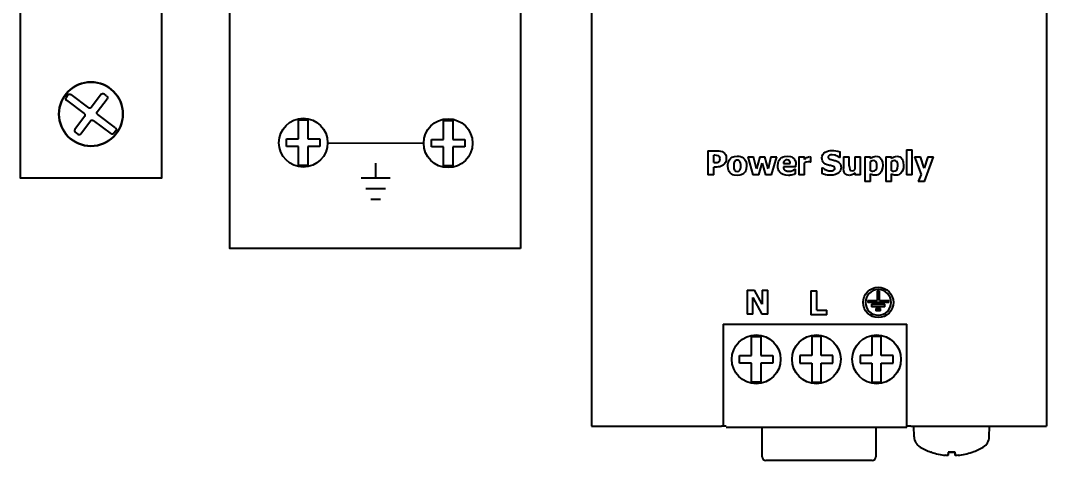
# Model space of a CAD drawing. Header units: inches. Extents: x -38 to 199, y -310 to 64.
# Drawn here: x 82.22 to 87.23, y -63.2 to -61.05 of the extents above; entities that cross this region are included whole.
import ezdxf
from ezdxf.enums import TextEntityAlignment as Align

# ---------------------------------------------------------------- set-up
doc = ezdxf.new("R2010")
doc.units = ezdxf.units.IN
doc.header["$MEASUREMENT"] = 0
doc.layers.add('DETAIL$', color=5, linetype='Continuous')
doc.layers.add('PLC', color=7, linetype='Continuous')
doc.styles.add('FREEHAND', font='freehand.shx', dxfattribs={"oblique": 25})
doc.styles.add('HELVLS', font='arial.ttf')
doc.styles.get("Standard").update_dxf_attribs({"font": 'arial.ttf'})
doc.styles.add('TXT', font='txt')

# ---------------------------------------------------------------- blocks, each defined once
blk = doc.blocks.new('A$C595E315F')
at = {"color": 8}
for p, q in [((-0.5787, -0.36), (-0.5787, 0)), ((-0.5787, 0), (1.0769, 0)), ((1.0769, 0), (1.0769, -0.36)), ((1.0769, -0.36), (-0.5787, -0.36))]:
    blk.add_line(p, q, dxfattribs=at)
for p, q in [((-0.501, -0.36), (-0.501, 0)), ((-0.4233, -0.36), (-0.4233, 0)), ((0.9215, -0.36), (0.9215, 0)), ((0.9992, -0.36), (0.9992, 0))]:
    blk.add_line(p, q)
blk.add_circle((0.2491, -0.1767), 0.0976, dxfattribs=at)
at = {"layer": 'DETAIL$', "color": 8}
for points in [[(0.3377, -0.2178), (0.1943, -0.0959)], [(0.16, -0.1369), (0.3022, -0.2586)]]:
    blk.add_lwpolyline(points, dxfattribs=at)
blk = doc.blocks.new('3')
for p, q in [((75.1383, 49.4089), (75.1383, 50.7683)), ((76.0273, 50.6424), (76.0273, 50.7776)), ((76.9163, 49.4089), (76.9163, 50.7683))]:
    blk.add_line(p, q)
at = {"linetype": 'ByBlock', "lineweight": -2}
for p, q in [((75.6532, 50.2457), (75.6532, 50.3382)), ((75.6532, 50.3382), (75.6994, 50.3382)), ((75.6994, 50.3382), (75.6994, 50.2457)), ((76.3598, 50.2457), (76.3598, 50.3382)), ((76.3598, 50.3382), (76.406, 50.3382)), ((76.406, 50.3382), (76.406, 50.2457)), ((75.5954, 50.2457), (75.6532, 50.2457)), ((75.5954, 50.2088), (75.5954, 50.2457)), ((75.6994, 50.2457), (75.7572, 50.2457)), ((75.7572, 50.2457), (75.7572, 50.2088)), ((76.302, 50.2457), (76.3598, 50.2457)), ((76.302, 50.2088), (76.302, 50.2457)), ((76.406, 50.2457), (76.4638, 50.2457)), ((76.4638, 50.2457), (76.4638, 50.2088)), ((75.6532, 50.2088), (75.5954, 50.2088)), ((75.6532, 50.1163), (75.6532, 50.2088)), ((75.6994, 50.2088), (75.6994, 50.1163)), ((75.7572, 50.2088), (75.6994, 50.2088)), ((76.3598, 50.2088), (76.302, 50.2088)), ((76.3598, 50.1163), (76.3598, 50.2088)), ((76.406, 50.2088), (76.406, 50.1163)), ((76.4638, 50.2088), (76.406, 50.2088)), ((75.6994, 50.1163), (75.6532, 50.1163)), ((76.406, 50.1163), (76.3598, 50.1163)), ((75.6398, 49.9382), (75.6398, 49.8208)), ((75.6398, 49.9382), (75.6693, 49.9382)), ((75.6693, 49.8431), (75.6693, 49.9382)), ((76.3285, 49.9382), (76.3647, 49.9382)), ((76.3285, 49.9382), (76.3285, 49.8208)), ((76.3554, 49.8208), (76.3554, 49.9026)), ((76.3554, 49.9026), (76.4007, 49.8208)), ((76.4022, 49.8709), (76.3647, 49.9382)), ((76.4022, 49.9382), (76.4022, 49.8709)), ((76.4022, 49.9382), (76.4291, 49.9382)), ((76.4291, 49.8208), (76.4291, 49.9382)), ((75.6693, 49.8431), (75.7181, 49.8431)), ((75.7181, 49.8208), (75.7181, 49.8431)), ((75.7181, 49.8208), (75.6398, 49.8208)), ((76.3554, 49.8208), (76.3285, 49.8208)), ((76.4291, 49.8208), (76.4007, 49.8208)), ((75.6532, 47.1158), (75.6532, 47.2083)), ((75.6532, 47.2083), (75.6994, 47.2083)), ((75.6994, 47.2083), (75.6994, 47.1158)), ((76.3598, 47.1136), (76.3598, 47.206)), ((76.3598, 47.206), (76.406, 47.206)), ((76.406, 47.206), (76.406, 47.1136)), ((75.5954, 47.1158), (75.6532, 47.1158)), ((75.5954, 47.0788), (75.5954, 47.1158)), ((75.6994, 47.1158), (75.7572, 47.1158)), ((75.7572, 47.1158), (75.7572, 47.0788)), ((76.302, 47.1136), (76.3598, 47.1136)), ((76.302, 47.0766), (76.302, 47.1136)), ((76.406, 47.1136), (76.4638, 47.1136)), ((76.4638, 47.1136), (76.4638, 47.0766)), ((75.6532, 47.0788), (75.5954, 47.0788)), ((75.6532, 46.9864), (75.6532, 47.0788)), ((75.6994, 47.0788), (75.6994, 46.9864)), ((75.7572, 47.0788), (75.6994, 47.0788)), ((76.3598, 47.0766), (76.302, 47.0766)), ((76.3598, 46.9841), (76.3598, 47.0766)), ((76.406, 47.0766), (76.406, 46.9841)), ((76.4638, 47.0766), (76.406, 47.0766)), ((75.6994, 46.9864), (75.6532, 46.9864)), ((76.406, 46.9841), (76.3598, 46.9841))]:
    blk.add_line(p, q, dxfattribs=at)
at = {"linetype": 'Continuous'}
blk.add_lwpolyline([(76.7363, 46.5824), (75.3183, 46.5824), (75.3183, 50.6424), (76.7363, 50.6424)], close=True, dxfattribs=at)
for points in [[(75.3168, 47.9086), (76.0295, 47.9086), (76.0295, 47.7365), (75.3168, 47.7365)], [(76.7363, 47.9086), (76.0295, 47.9086), (76.0295, 47.7365), (76.7363, 47.7365)]]:
    blk.add_lwpolyline(points, close=True)
for centre in [(75.1383, 51.0847), (76.0273, 51.094), (76.9163, 51.0847)]:
    blk.add_circle(centre, 0.3164)
at = {"linetype": 'ByBlock', "lineweight": -2}
for centre in [(75.6763, 50.2273), (76.3829, 50.2273), (75.6763, 47.0973), (76.3829, 47.0951)]:
    blk.add_circle(centre, 0.119, dxfattribs=at)
at = {"layer": 'PLC'}
for p, q in [((76.0295, 49.7331), (75.3183, 49.7331)), ((75.3183, 49.7331), (75.6739, 49.7331)), ((75.6739, 49.7331), (75.6739, 49.5622)), ((76.0295, 49.7331), (76.0295, 47.7365)), ((76.7407, 49.7331), (76.0295, 49.7331)), ((76.0295, 47.7365), (75.3183, 47.7365)), ((76.7363, 47.7365), (76.0295, 47.7365)), ((75.7953, 47.0969), (76.2639, 47.0951)), ((76.0295, 46.9255), (76.0295, 46.9974)), ((75.9584, 46.9255), (76.1006, 46.9255)), ((75.9821, 46.8738), (76.0769, 46.8738)), ((76.0058, 46.822), (76.0532, 46.822))]:
    blk.add_line(p, q, dxfattribs=at)
blk.add_lwpolyline([(76.0295, 49.7331), (76.0295, 49.5622), (75.3183, 49.5622), (75.3183, 49.7331)], close=True, dxfattribs=at)
at = {"rotation": 270}
for p in [(75.3168, 48.8302), (77.0963, 48.8302)]:
    blk.add_blockref('A$C595E315F', p, dxfattribs=at)
at = {"width": 0.85}
for s, p in [('3', (76.0273, 51.094)), ('9', (75.1383, 51.0847)), ('9', (76.9163, 51.0847))]:
    blk.add_text(s, height=0.3, dxfattribs=at).set_placement(p, align=Align.MIDDLE)
at = {"color": 3, "width": 0.85}
for s, p in [('SPD2-150-M', (76.6104, 48.689)), ('SPD2-150-M', (75.8882, 48.6813)), ('LittleFuse', (75.513, 48.6825)), ('LittleFuse', (76.2352, 48.6902))]:
    blk.add_text(s, height=0.15, rotation=90, dxfattribs=at).set_placement(p, align=Align.MIDDLE)
blk = doc.blocks.new('screw head')
for p, q in [((9.4513, 11.6844), (9.4356, 11.6844)), ((9.4613, 11.6744), (9.4613, 11.5664)), ((9.4613, 11.4027), (9.4613, 11.5107)), ((9.4713, 11.5564), (9.5504, 11.5564)), ((9.5504, 11.5207), (9.4713, 11.5207)), ((9.5604, 11.5464), (9.5604, 11.5307))]:
    blk.add_line(p, q)
blk.add_lwpolyline([(9.4513, 11.3927), (9.4356, 11.3927, -0.414214), (9.4256, 11.4027), (9.4256, 11.5107, 0.414214), (9.4156, 11.5207), (9.3365, 11.5207, -0.414214), (9.3265, 11.5307), (9.3265, 11.5464, -0.414214), (9.3365, 11.5564), (9.4156, 11.5564, 0.414214), (9.4256, 11.5664), (9.4256, 11.6744)], format="xyb")
blk.add_circle((9.4434, 11.5385), 0.156)
for centre, start, end in [((9.4356, 11.6744), 90, 180), ((9.4513, 11.6744), 0, 90), ((9.4713, 11.5664), 180, 270), ((9.4713, 11.5107), 90, 180), ((9.5504, 11.5464), 0, 90), ((9.5504, 11.5307), 270, 0), ((9.4513, 11.4027), 270, 0)]:
    blk.add_arc(centre, 0.01, start, end)
blk = doc.blocks.new('ABB CB')
h = blk.add_hatch(color=256)
h.paths.add_polyline_path([(10.9749, 11.871), (10.8819, 11.871), (10.8819, 11.7775), (10.5999, 11.7775), (10.5999, 11.4025), (10.8819, 11.4025), (10.8819, 11.309), (10.9749, 11.309)])
h.paths.add_polyline_path([(10.7576, 11.4368), (10.64, 11.4368), (10.64, 11.7433), (10.7576, 11.7433)], flags=16)
h.paths.add_polyline_path([(10.7531, 11.4742), (10.7531, 11.7059), (10.6445, 11.7059), (10.6445, 11.4742)], flags=8)
for points in [[(9.1314, 11.9335), (12.4434, 11.9335), (12.4434, 11.2465), (9.1314, 11.2465)], [(9.9434, 11.2465), (11.6314, 11.2465), (11.6314, 11.9335), (9.9434, 11.9335)], [(10.5374, 11.9061), (11.0374, 11.9061), (11.0374, 11.274), (10.5374, 11.274)], [(10.64, 11.7433), (10.7576, 11.7433), (10.7576, 11.4368), (10.64, 11.4368)]]:
    blk.add_lwpolyline(points, close=True)
for points in [[(10.8819, 11.4025), (10.8819, 11.309), (10.9749, 11.309), (10.9749, 11.871), (10.8819, 11.871), (10.8819, 11.7775)], [(10.8819, 11.4025), (10.5999, 11.4025), (10.5999, 11.7775), (10.8819, 11.7775)], [(10.9749, 11.7775), (10.9749, 11.4025)]]:
    blk.add_lwpolyline(points)
blk.add_circle((12.1314, 11.59), 0.156)
at = {"rotation": 36.79133963639027}
blk.add_blockref('screw head', (8.7914, -3.306), dxfattribs=at)
at = {"xscale": -1, "rotation": 323.2086603636097}
blk.add_blockref('screw head', (12.7835, -3.306), dxfattribs=at)
at = {"style": 'HELVLS'}
blk.add_text('OFF', height=0.07, rotation=90, dxfattribs=at).set_placement((10.6988, 11.59), align=Align.MIDDLE)
at = {"style": 'FREEHAND', "oblique": 25}
blk.add_text('ABB', height=0.07, rotation=90, dxfattribs=at).set_placement((10.02, 11.3002), align=Align.MIDDLE_LEFT)
at = {"color": 6, "style": 'TXT', "flags": 3}
for tag, p in [('MANUF', (9.0065, 10.9573)), ('PART#', (9.0065, 10.7154)), ('DESC', (9.0065, 10.4753))]:
    blk.add_attdef(tag, p, '', height=0.125, dxfattribs=at)

msp = doc.modelspace()

# ---------------------------------------------------------------- linework, layer by layer
at = {"linetype": 'ByBlock', "lineweight": -2}
for p, q in [((85.00943, -57.36113), (85.00943, -62.97219)), ((87.22829, -57.36113), (87.22829, -62.97219)), ((85.57632, -61.68978), (85.6219, -61.68978)), ((85.57632, -61.68978), (85.57632, -61.8072)), ((86.22144, -61.72242), (86.22144, -61.69558)), ((86.54619, -61.68455), (86.54619, -61.8072)), ((86.54619, -61.68455), (86.57378, -61.68455)), ((86.57378, -61.8072), (86.57378, -61.68455)), ((85.60582, -61.74687), (85.60582, -61.71166)), ((85.61001, -61.71166), (85.60582, -61.71166)), ((85.60582, -61.74687), (85.60791, -61.74687)), ((85.771, -61.71861), (85.79669, -61.8072)), ((85.771, -61.71861), (85.80002, -61.71861)), ((85.81363, -61.77722), (85.80002, -61.71861)), ((85.83037, -61.71861), (85.81363, -61.77722)), ((85.83037, -61.71861), (85.85483, -61.71861)), ((85.87062, -61.77722), (85.85483, -61.71861)), ((85.88404, -61.71861), (85.87062, -61.77722)), ((85.88404, -61.71861), (85.91239, -61.71861)), ((85.88651, -61.8072), (85.91239, -61.71861)), ((86.02001, -61.71861), (86.0476, -61.71861)), ((86.02001, -61.71861), (86.02001, -61.8072)), ((86.0476, -61.73136), (86.0476, -61.71861)), ((86.0476, -61.8072), (86.0476, -61.74792)), ((86.07948, -61.74478), (86.07719, -61.74478)), ((86.07948, -61.74478), (86.07948, -61.71861)), ((86.22144, -61.72242), (86.21887, -61.72242)), ((86.23895, -61.71861), (86.26673, -61.71861)), ((86.23895, -61.71861), (86.23895, -61.77627)), ((86.26673, -61.76257), (86.26673, -61.71861)), ((86.29423, -61.71861), (86.29423, -61.78141)), ((86.29423, -61.71861), (86.32182, -61.71861)), ((86.32182, -61.8072), (86.32182, -61.71861)), ((86.34295, -61.71861), (86.37054, -61.71861)), ((86.34295, -61.71861), (86.34295, -61.83964)), ((86.37054, -61.72794), (86.37054, -61.71861)), ((86.37054, -61.78693), (86.37054, -61.74249)), ((86.44457, -61.71861), (86.47216, -61.71861)), ((86.44457, -61.71861), (86.44457, -61.83964)), ((86.47216, -61.72794), (86.47216, -61.71861)), ((86.47216, -61.78693), (86.47216, -61.74249)), ((86.58415, -61.71861), (86.61308, -61.71861)), ((86.58415, -61.71861), (86.6166, -61.80501)), ((86.63172, -61.77418), (86.61308, -61.71861)), ((86.64914, -61.71861), (86.63172, -61.77418)), ((86.63287, -61.83964), (86.67749, -61.71861)), ((86.64914, -61.71861), (86.67749, -61.71861)), ((85.62123, -61.76875), (85.60582, -61.76875)), ((85.60582, -61.8072), (85.60582, -61.76875)), ((85.826, -61.8072), (85.8416, -61.74991)), ((85.8416, -61.74991), (85.8572, -61.8072)), ((85.94512, -61.75153), (85.97862, -61.75153)), ((86.00583, -61.76818), (85.94522, -61.76818)), ((86.00126, -61.77941), (86.00421, -61.77941)), ((86.00421, -61.80225), (86.00421, -61.77941)), ((86.00583, -61.76818), (86.00583, -61.75819)), ((86.13257, -61.77228), (86.13257, -61.80025)), ((86.13257, -61.77228), (86.13523, -61.77228)), ((86.29423, -61.79739), (86.29423, -61.8072)), ((85.60582, -61.8072), (85.57632, -61.8072)), ((85.826, -61.8072), (85.79669, -61.8072)), ((85.88651, -61.8072), (85.8572, -61.8072)), ((86.0476, -61.8072), (86.02001, -61.8072)), ((86.32182, -61.8072), (86.29423, -61.8072)), ((86.37054, -61.83964), (86.34295, -61.83964)), ((86.37054, -61.83964), (86.37054, -61.80272)), ((86.47216, -61.83964), (86.44457, -61.83964)), ((86.47216, -61.83964), (86.47216, -61.80272)), ((86.57378, -61.8072), (86.54619, -61.8072)), ((86.6166, -61.80501), (86.60318, -61.83964)), ((86.63287, -61.83964), (86.60318, -61.83964)), ((85.76846, -62.36925), (85.80462, -62.36925)), ((85.76846, -62.36925), (85.76846, -62.48666)), ((85.84211, -62.43652), (85.80462, -62.36925)), ((85.84211, -62.36925), (85.84211, -62.43652)), ((85.84211, -62.36925), (85.86904, -62.36925)), ((85.86904, -62.48666), (85.86904, -62.36925)), ((86.07902, -62.3717), (86.07902, -62.48912)), ((86.07902, -62.3717), (86.10851, -62.3717)), ((86.10851, -62.46676), (86.10851, -62.3717)), ((86.402, -62.37332), (86.41355, -62.37332)), ((86.402, -62.37332), (86.402, -62.41955)), ((86.41355, -62.41955), (86.41355, -62.37332)), ((85.79539, -62.48666), (85.79539, -62.40483)), ((85.79539, -62.40483), (85.84068, -62.48666)), ((86.35693, -62.41955), (86.402, -62.41955)), ((86.35693, -62.41955), (86.35693, -62.42879)), ((86.45862, -62.42879), (86.35693, -62.42879)), ((86.37542, -62.43804), (86.37542, -62.44959)), ((86.37542, -62.43804), (86.44013, -62.43804)), ((86.41355, -62.41955), (86.45862, -62.41955)), ((86.44013, -62.44959), (86.44013, -62.43804)), ((86.45862, -62.42879), (86.45862, -62.41955)), ((85.79539, -62.48666), (85.76846, -62.48666)), ((85.86904, -62.48666), (85.84068, -62.48666)), ((86.15732, -62.48912), (86.07902, -62.48912)), ((86.10851, -62.46676), (86.15732, -62.46676)), ((86.15732, -62.48912), (86.15732, -62.46676)), ((86.44013, -62.44959), (86.37542, -62.44959)), ((86.39622, -62.45884), (86.39622, -62.47039)), ((86.39622, -62.45884), (86.41933, -62.45884)), ((86.41933, -62.47039), (86.39622, -62.47039)), ((86.41933, -62.47039), (86.41933, -62.45884)), ((85.65197, -62.53511), (85.65197, -63.03269)), ((86.54645, -62.54898), (86.54645, -62.53511)), ((86.54645, -62.8587), (86.54645, -62.54898)), ((85.7895, -62.68766), (85.7895, -62.59521)), ((85.7895, -62.59521), (85.83572, -62.59521)), ((85.83572, -62.59521), (85.83572, -62.68766)), ((86.08303, -62.59521), (86.08303, -62.68766)), ((86.12926, -62.59521), (86.08303, -62.59521)), ((86.12926, -62.68766), (86.12926, -62.59521)), ((86.37657, -62.59521), (86.37657, -62.68766)), ((86.4228, -62.59521), (86.37657, -62.59521)), ((86.4228, -62.68766), (86.4228, -62.59521)), ((85.73171, -62.68766), (85.7895, -62.68766)), ((85.73171, -62.72464), (85.73171, -62.68766)), ((85.83572, -62.68766), (85.89351, -62.68766)), ((85.89351, -62.68766), (85.89351, -62.72464)), ((86.08303, -62.68766), (86.02525, -62.68766)), ((86.02525, -62.68766), (86.02525, -62.72464)), ((86.18704, -62.68766), (86.12926, -62.68766)), ((86.18704, -62.72464), (86.18704, -62.68766)), ((86.37657, -62.68766), (86.31879, -62.68766)), ((86.31879, -62.68766), (86.31879, -62.72464)), ((86.48058, -62.68766), (86.4228, -62.68766)), ((86.48058, -62.72464), (86.48058, -62.68766)), ((85.7895, -62.72464), (85.73171, -62.72464)), ((85.7895, -62.81709), (85.7895, -62.72464)), ((85.83572, -62.72464), (85.83572, -62.81709)), ((85.89351, -62.72464), (85.83572, -62.72464)), ((86.02525, -62.72464), (86.08303, -62.72464)), ((86.08303, -62.72464), (86.08303, -62.81709)), ((86.12926, -62.81709), (86.12926, -62.72464)), ((86.12926, -62.72464), (86.18704, -62.72464)), ((86.31879, -62.72464), (86.37657, -62.72464)), ((86.37657, -62.72464), (86.37657, -62.81709)), ((86.4228, -62.81709), (86.4228, -62.72464)), ((86.4228, -62.72464), (86.48058, -62.72464)), ((85.83572, -62.81709), (85.7895, -62.81709)), ((86.08303, -62.81709), (86.12926, -62.81709)), ((86.37657, -62.81709), (86.4228, -62.81709)), ((86.54645, -63.0228), (86.54645, -62.8587)), ((85.00943, -62.97219), (85.00943, -63.03269)), ((87.22829, -62.97219), (87.22829, -63.03269)), ((85.00943, -63.03269), (85.64273, -63.03269)), ((85.66584, -63.03269), (85.64273, -63.03269)), ((85.66584, -63.03667), (86.54645, -63.03667)), ((85.84153, -63.18062), (85.84153, -63.03667)), ((86.39624, -63.03667), (86.39624, -63.18062)), ((86.54645, -63.03667), (86.54645, -63.0228)), ((86.56726, -63.03269), (86.54645, -63.03269)), ((86.56726, -63.03269), (87.22829, -63.03269)), ((86.58292, -63.08411), (86.58112, -63.03269)), ((86.94914, -63.08411), (86.95093, -63.03269)), ((86.37775, -63.19911), (85.86002, -63.19911)), ((86.667, -63.15866), (86.66544, -63.15866)), ((86.66801, -63.1591), (86.66828, -63.1591)), ((86.74835, -63.17389), (86.74965, -63.1591)), ((86.74835, -63.17392), (86.74965, -63.1591)), ((86.74835, -63.17389), (86.74835, -63.17392)), ((86.78368, -63.15866), (86.74838, -63.15866)), ((86.74839, -63.1591), (86.74838, -63.15866)), ((86.74839, -63.1591), (86.78367, -63.1591)), ((86.7837, -63.17389), (86.78241, -63.1591)), ((86.7837, -63.17392), (86.78241, -63.1591)), ((86.78368, -63.15866), (86.78367, -63.1591)), ((86.86378, -63.1591), (86.86405, -63.1591)), ((86.86662, -63.15866), (86.86506, -63.15866))]:
    msp.add_line(p, q, dxfattribs=at)
at = {"color": 0, "linetype": 'ByBlock', "lineweight": -2}
msp.add_line((85.65197, -62.53511), (86.54645, -62.53511), dxfattribs=at)
at = {"linetype": 'ByBlock', "lineweight": -2, "flags": 128}
for points in [[(85.6219, -61.68978), (85.63031, -61.69015), (85.63864, -61.69146), (85.64619, -61.69394), (85.65273, -61.69749)], [(85.65273, -61.69749), (85.65792, -61.70189), (85.66203, -61.70746), (85.66387, -61.71121), (85.66542, -61.71601), (85.66662, -61.72679)], [(86.13323, -61.72461), (86.13422, -61.71629), (86.13738, -61.70851), (86.14252, -61.70188), (86.14926, -61.69646), (86.15689, -61.69238), (86.165, -61.68966), (86.17346, -61.68815), (86.18205, -61.68769)], [(86.18205, -61.68769), (86.19181, -61.68815), (86.20148, -61.68955), (86.21134, -61.69193), (86.22144, -61.69558)], [(85.60791, -61.74687), (85.61332, -61.74683), (85.61608, -61.74677), (85.61867, -61.74663), (85.62218, -61.7462)], [(85.62837, -61.71404), (85.61934, -61.71187), (85.61001, -61.71166)], [(85.62218, -61.7462), (85.62625, -61.74507), (85.62843, -61.74409), (85.63122, -61.74211)], [(85.63636, -61.72755), (85.63557, -61.72221), (85.63326, -61.71793), (85.62837, -61.71404)], [(85.63122, -61.74211), (85.63445, -61.73805), (85.63504, -61.73682), (85.6357, -61.73467), (85.63636, -61.72755)], [(85.66662, -61.72679), (85.6652, -61.73842), (85.66426, -61.74166), (85.66255, -61.74596), (85.65653, -61.75477)], [(85.67433, -61.76295), (85.67473, -61.75523), (85.67605, -61.74761), (85.67849, -61.7403), (85.68212, -61.73361), (85.68706, -61.72766), (85.69055, -61.72461), (85.69515, -61.72158), (85.70091, -61.71894), (85.70714, -61.71714), (85.72009, -61.71585)], [(85.70782, -61.74116), (85.70517, -61.746), (85.70362, -61.75132), (85.70259, -61.76314)], [(85.72009, -61.73564), (85.7153, -61.73617), (85.71292, -61.73693), (85.7105, -61.73839), (85.70782, -61.74116)], [(85.72009, -61.71585), (85.7281, -61.71632), (85.73594, -61.71787), (85.74337, -61.72073), (85.74999, -61.72495), (85.75588, -61.7308), (85.75878, -61.73488), (85.76142, -61.7399), (85.76479, -61.75118), (85.76577, -61.76295)], [(85.73265, -61.74154), (85.72981, -61.73855), (85.7277, -61.73721), (85.72445, -61.7361), (85.72009, -61.73564)], [(85.73751, -61.76314), (85.73719, -61.75598), (85.73608, -61.74939), (85.73463, -61.74509), (85.73265, -61.74154)], [(85.91763, -61.76343), (85.9193, -61.74868), (85.92164, -61.74162), (85.92507, -61.73512), (85.9296, -61.72931), (85.93267, -61.72634), (85.93715, -61.723), (85.94322, -61.71981), (85.95025, -61.7175), (85.96501, -61.71585)], [(85.96282, -61.73355), (85.9572, -61.73424), (85.95215, -61.73664), (85.95003, -61.73855), (85.94769, -61.74181), (85.94587, -61.74651), (85.94512, -61.75153)], [(85.97862, -61.75153), (85.97776, -61.74473), (85.97492, -61.7386), (85.97252, -61.73623), (85.96955, -61.73464), (85.96282, -61.73355)], [(85.96501, -61.71585), (85.97918, -61.71749), (85.98585, -61.71986), (85.99182, -61.72346), (85.99712, -61.72864), (85.99976, -61.73243), (86.00213, -61.73714), (86.00501, -61.74746), (86.00583, -61.75819)], [(86.0476, -61.73136), (86.05195, -61.72769), (86.05458, -61.72563), (86.05892, -61.7227)], [(86.06596, -61.74364), (86.0566, -61.74499), (86.0476, -61.74792)], [(86.05892, -61.7227), (86.06457, -61.72008), (86.06803, -61.71902), (86.07348, -61.71833)], [(86.07719, -61.74478), (86.07332, -61.744), (86.07057, -61.74376), (86.06596, -61.74364)], [(86.07348, -61.71833), (86.07595, -61.71839), (86.07948, -61.71861)], [(86.15864, -61.75781), (86.15029, -61.75419), (86.14284, -61.74903), (86.13913, -61.7449), (86.13577, -61.73884), (86.13382, -61.73186), (86.13323, -61.72461)], [(86.17015, -61.71176), (86.16538, -61.7155), (86.16429, -61.71717), (86.16393, -61.71799), (86.1634, -61.72099)], [(86.1634, -61.72099), (86.16401, -61.72463), (86.16604, -61.72769), (86.1679, -61.72908), (86.17101, -61.73056), (86.17891, -61.73288)], [(86.18357, -61.7091), (86.17831, -61.7094), (86.17553, -61.7099), (86.17324, -61.71055), (86.17015, -61.71176)], [(86.17891, -61.73288), (86.18985, -61.7354), (86.19502, -61.73671), (86.19805, -61.73763), (86.20203, -61.73897)], [(86.21887, -61.72242), (86.21221, -61.71762), (86.20494, -61.71383), (86.19876, -61.71146), (86.19493, -61.7104), (86.18357, -61.7091)], [(86.20203, -61.73897), (86.209, -61.74204), (86.21538, -61.74616), (86.22027, -61.75103), (86.22295, -61.75525), (86.2254, -61.76267), (86.2261, -61.77047)], [(86.37054, -61.72794), (86.37696, -61.723), (86.38377, -61.71905), (86.3904, -61.71689), (86.39747, -61.71623)], [(86.3851, -61.73774), (86.3787, -61.73863), (86.37524, -61.73987), (86.37054, -61.74249)], [(86.40146, -61.76228), (86.40109, -61.75502), (86.39965, -61.74808), (86.39766, -61.74382), (86.39581, -61.74156), (86.39088, -61.73859), (86.3851, -61.73774)], [(86.39747, -61.71623), (86.40494, -61.71704), (86.41193, -61.71972), (86.41784, -61.72425), (86.42254, -61.73038), (86.42601, -61.73768), (86.42822, -61.7455), (86.42972, -61.76171)], [(86.47216, -61.72794), (86.47858, -61.723), (86.48539, -61.71905), (86.49202, -61.71689), (86.49909, -61.71623)], [(86.48672, -61.73774), (86.48032, -61.73863), (86.47686, -61.73987), (86.47216, -61.74249)], [(86.50308, -61.76228), (86.50271, -61.75502), (86.50127, -61.74808), (86.49928, -61.74382), (86.49743, -61.74156), (86.4925, -61.73859), (86.48672, -61.73774)], [(86.49909, -61.71623), (86.50656, -61.71704), (86.51355, -61.71972), (86.51946, -61.72425), (86.52416, -61.73038), (86.52763, -61.73768), (86.52984, -61.7455), (86.53134, -61.76171)], [(85.64207, -61.76485), (85.63475, -61.76723), (85.63031, -61.76812), (85.62645, -61.76856), (85.62123, -61.76875)], [(85.65653, -61.75477), (85.65117, -61.75959), (85.64766, -61.762), (85.64207, -61.76485)], [(85.72009, -61.80995), (85.70582, -61.80835), (85.69901, -61.8061), (85.69278, -61.80275), (85.68727, -61.79831), (85.68433, -61.79512), (85.68103, -61.79043), (85.67796, -61.78418), (85.67584, -61.7773), (85.67433, -61.76295)], [(85.70259, -61.76314), (85.70289, -61.77018), (85.70402, -61.77662), (85.70744, -61.78426)], [(85.70744, -61.78426), (85.71033, -61.78723), (85.71388, -61.7891), (85.72028, -61.79016)], [(85.76577, -61.76295), (85.7641, -61.778), (85.76175, -61.78519), (85.75826, -61.79179), (85.75355, -61.79768), (85.75019, -61.80075), (85.74563, -61.80388), (85.73979, -61.80667), (85.73341, -61.80859), (85.72009, -61.80995)], [(85.72028, -61.79016), (85.72711, -61.7887), (85.73012, -61.78696), (85.73256, -61.78445)], [(85.73256, -61.78445), (85.73577, -61.77784), (85.73633, -61.7759), (85.73689, -61.77304), (85.73733, -61.76889), (85.73751, -61.76314)], [(85.96948, -61.80957), (85.95638, -61.80864), (85.94373, -61.80532), (85.93822, -61.80273), (85.93378, -61.79986), (85.92744, -61.79394), (85.92289, -61.78724), (85.9198, -61.77966), (85.91813, -61.77163), (85.91763, -61.76343)], [(85.94522, -61.76818), (85.94616, -61.77421), (85.94844, -61.7795), (85.95369, -61.78503)], [(85.95369, -61.78503), (85.95998, -61.78803), (85.9643, -61.789), (85.96783, -61.78942), (85.97234, -61.78959)], [(85.97234, -61.78959), (85.98105, -61.7887), (85.99032, -61.78569)], [(85.99032, -61.78569), (85.99456, -61.78368), (85.99661, -61.78249), (86.00126, -61.77941)], [(86.13523, -61.77228), (86.14552, -61.77951), (86.1566, -61.78453), (86.16608, -61.78704), (86.17529, -61.78788)], [(86.18424, -61.76428), (86.17506, -61.76205), (86.17, -61.76099), (86.16514, -61.75981), (86.15864, -61.75781)], [(86.2261, -61.77047), (86.22552, -61.77737), (86.22365, -61.78402), (86.22043, -61.79013), (86.216, -61.79545), (86.20933, -61.80078), (86.19911, -61.8057), (86.18733, -61.80848), (86.1752, -61.80929)], [(86.17529, -61.78788), (86.18066, -61.78748), (86.18363, -61.78705), (86.18861, -61.7856)], [(86.19594, -61.77551), (86.19446, -61.7704), (86.19064, -61.76699), (86.18424, -61.76428)], [(86.18861, -61.7856), (86.19335, -61.78233), (86.19522, -61.77953), (86.19594, -61.77551)], [(86.26683, -61.80967), (86.26061, -61.80915), (86.25466, -61.80739), (86.24939, -61.80425), (86.24512, -61.79986), (86.2421, -61.79457), (86.2402, -61.78865), (86.23895, -61.77627)], [(86.26673, -61.76257), (86.26693, -61.77176), (86.26873, -61.78112)], [(86.29423, -61.79739), (86.28692, -61.80299), (86.27962, -61.80723), (86.27333, -61.80912), (86.26683, -61.80967)], [(86.26873, -61.78112), (86.27114, -61.78427), (86.27404, -61.78591), (86.28005, -61.78674)], [(86.28005, -61.78674), (86.28653, -61.78544), (86.29021, -61.78389), (86.29423, -61.78141)], [(86.37054, -61.78693), (86.37449, -61.78811), (86.37692, -61.78844), (86.38167, -61.78864)], [(86.38167, -61.78864), (86.38893, -61.78756), (86.39509, -61.78379), (86.39786, -61.78006), (86.40009, -61.77443), (86.40146, -61.76228)], [(86.42972, -61.76171), (86.42886, -61.7731), (86.42592, -61.78404), (86.4215, -61.79253), (86.41685, -61.79831), (86.41173, -61.80279), (86.40581, -61.8062), (86.39927, -61.80825), (86.39242, -61.80891)], [(86.47216, -61.78693), (86.47611, -61.78811), (86.47854, -61.78844), (86.48329, -61.78864)], [(86.48329, -61.78864), (86.49055, -61.78756), (86.49671, -61.78379), (86.49948, -61.78006), (86.50171, -61.77443), (86.50308, -61.76228)], [(86.53134, -61.76171), (86.53048, -61.7731), (86.52754, -61.78404), (86.52312, -61.79253), (86.51847, -61.79831), (86.51335, -61.80279), (86.50743, -61.8062), (86.50089, -61.80825), (86.49404, -61.80891)], [(85.99032, -61.807), (85.98304, -61.80861), (85.97873, -61.80919), (85.97491, -61.80946), (85.96948, -61.80957)], [(86.00421, -61.80225), (85.99994, -61.80394), (85.99776, -61.80483), (85.99528, -61.80569), (85.99032, -61.807)], [(86.1752, -61.80929), (86.16019, -61.80835), (86.15282, -61.807), (86.15083, -61.8065), (86.14664, -61.80534), (86.14031, -61.80329), (86.13257, -61.80025)], [(86.39242, -61.80891), (86.38363, -61.8081), (86.37904, -61.8068), (86.3754, -61.80529), (86.37054, -61.80272)], [(86.49404, -61.80891), (86.48525, -61.8081), (86.48066, -61.8068), (86.47702, -61.80529), (86.47216, -61.80272)], [(86.40777, -62.50275), (86.39342, -62.50133), (86.37923, -62.49702), (86.36624, -62.48997), (86.35524, -62.48086), (86.34624, -62.46978), (86.33935, -62.45688), (86.33519, -62.4429), (86.33381, -62.42882), (86.33518, -62.41474), (86.33933, -62.40076), (86.34621, -62.38783), (86.35522, -62.37675), (86.36623, -62.36762), (86.37922, -62.36056), (86.39341, -62.35626), (86.40777, -62.35483), (86.42213, -62.35626), (86.43633, -62.36056), (86.44932, -62.36762), (86.46033, -62.37675), (86.46934, -62.38783), (86.47622, -62.40076), (86.48037, -62.41474), (86.48174, -62.42882), (86.48036, -62.4429), (86.4762, -62.45688), (86.46931, -62.46978), (86.46031, -62.48086), (86.44931, -62.48997), (86.43632, -62.49702), (86.42213, -62.50133), (86.40777, -62.50275)], [(86.40777, -62.4912), (86.41989, -62.48999), (86.43186, -62.48636), (86.44282, -62.48041), (86.4521, -62.47272), (86.4597, -62.46338), (86.46551, -62.45249), (86.46902, -62.44069), (86.47018, -62.42882), (86.46903, -62.41694), (86.46552, -62.40513), (86.45972, -62.39423), (86.45211, -62.38488), (86.44283, -62.37718), (86.43187, -62.37122), (86.41989, -62.36759), (86.40777, -62.36639), (86.39566, -62.36759), (86.38368, -62.37122), (86.37272, -62.37718), (86.36344, -62.38488), (86.35583, -62.39423), (86.35003, -62.40513), (86.34652, -62.41694), (86.34537, -62.42882), (86.34653, -62.44069), (86.35004, -62.45249), (86.35585, -62.46338), (86.36345, -62.47272), (86.37273, -62.48041), (86.38369, -62.48636), (86.39566, -62.48999), (86.40777, -62.4912)], [(86.74835, -63.17392), (86.74731, -63.17432), (86.74447, -63.17446), (86.74023, -63.1743), (86.73524, -63.17389)], [(86.79682, -63.17389), (86.79178, -63.17431), (86.78751, -63.17446), (86.78468, -63.17431), (86.7837, -63.17389)]]:
    msp.add_lwpolyline(points, dxfattribs=at)
at = {"linetype": 'ByBlock', "lineweight": -2}
for centre in [(85.81261, -62.70615), (86.10615, -62.70615), (86.39968, -62.70615)]:
    msp.add_circle(centre, 0.11903, dxfattribs=at)
for centre, radius, start, end in [((86.64298, -63.08202), 0.06009, 182, 239.20867), ((86.88908, -63.08202), 0.06009, 300.79133, 358), ((86.76603, -62.87552), 0.30047, 239.20867, 250.44085), ((86.76603, -62.87552), 0.30047, 289.55915, 300.79133), ((85.86002, -63.18062), 0.01849, 180, 270), ((86.37775, -63.18062), 0.01849, 270, 0), ((86.66801, -63.15143), 0.00767, 250.44085, 270), ((86.86405, -63.15143), 0.00767, 270, 289.55915)]:
    msp.add_arc(centre, radius, start, end, dxfattribs=at)
for centre, major_axis, ratio, start_param, end_param in [((86.76586, -62.87631), (-0.29337, 0.0643), 0.9960115, 1.4502524, 1.6835778), ((86.77498, -62.87631), (-0.02618, -0.29919), 0.0191029, 5.9477062, 6.1810316), ((86.75708, -62.87631), (0.02618, -0.29919), 0.0191029, 0.1021537, 0.3354791), ((86.7662, -62.87631), (-0.29337, -0.0643), 0.9960115, 1.4580149, 1.6913403)]:
    msp.add_ellipse(centre, major_axis=major_axis, ratio=ratio, start_param=start_param, end_param=end_param, dxfattribs=at)

# ---------------------------------------------------------------- block references
at = {"rotation": 270}
msp.add_blockref('ABB CB', (70.97778, -49.37924), dxfattribs=at)
at = {"layer": 'PLC', "color": 1}
msp.add_blockref('3', (7.92701, -108.74773), dxfattribs=at)

doc.saveas('drawing.dxf')
